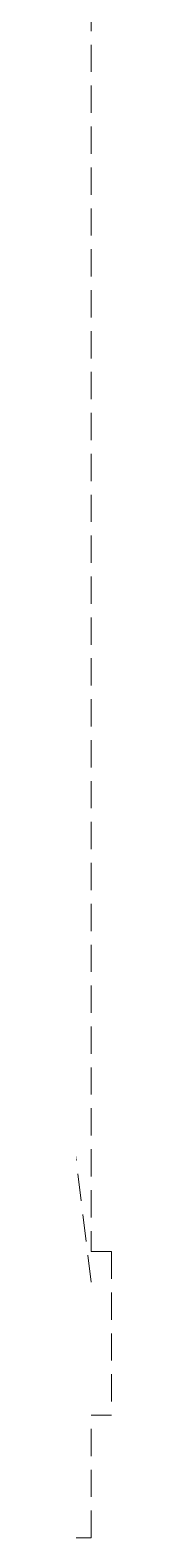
# Model space of a CAD drawing. Header units: millimetres. Extents: x -3092162 to 4513894, y -12317808 to 1849994.
# Drawn here: x -385160 to -384960, y -5857656 to -5846599 of the extents above; entities that cross this region are included whole.
import ezdxf

# ---------------------------------------------------------------- set-up
doc = ezdxf.new("R2010")
doc.units = ezdxf.units.MM
doc.header["$LTSCALE"] = 2
doc.header["$MEASUREMENT"] = 0
doc.linetypes.add('DASHED2', pattern=[0.375, 0.25, -0.125])
doc.layers.add('DOT', color=7, linetype='DASHED2', lineweight=0, true_color=0x89067c)

msp = doc.modelspace()

# ---------------------------------------------------------------- linework, layer by layer
at = {"layer": 'DOT', "ltscale": 400}
for p, q in [((-385109.3, -5855781.2), (-386409.3, -5845281.2)), ((-385110.1, -5845506), (-385110.1, -5855556.4)), ((-385110.1, -5855556.4), (-384960.1, -5855556.4)), ((-384960.1, -5855556.4), (-384960.1, -5856756.2)), ((-384960.1, -5856756.2), (-385110.1, -5856756.2)), ((-385110.1, -5857656.2), (-385109.3, -5856756.2)), ((-386459.3, -5857656.2), (-385110.1, -5857656.2))]:
    msp.add_line(p, q, dxfattribs=at)

doc.saveas('drawing.dxf')
